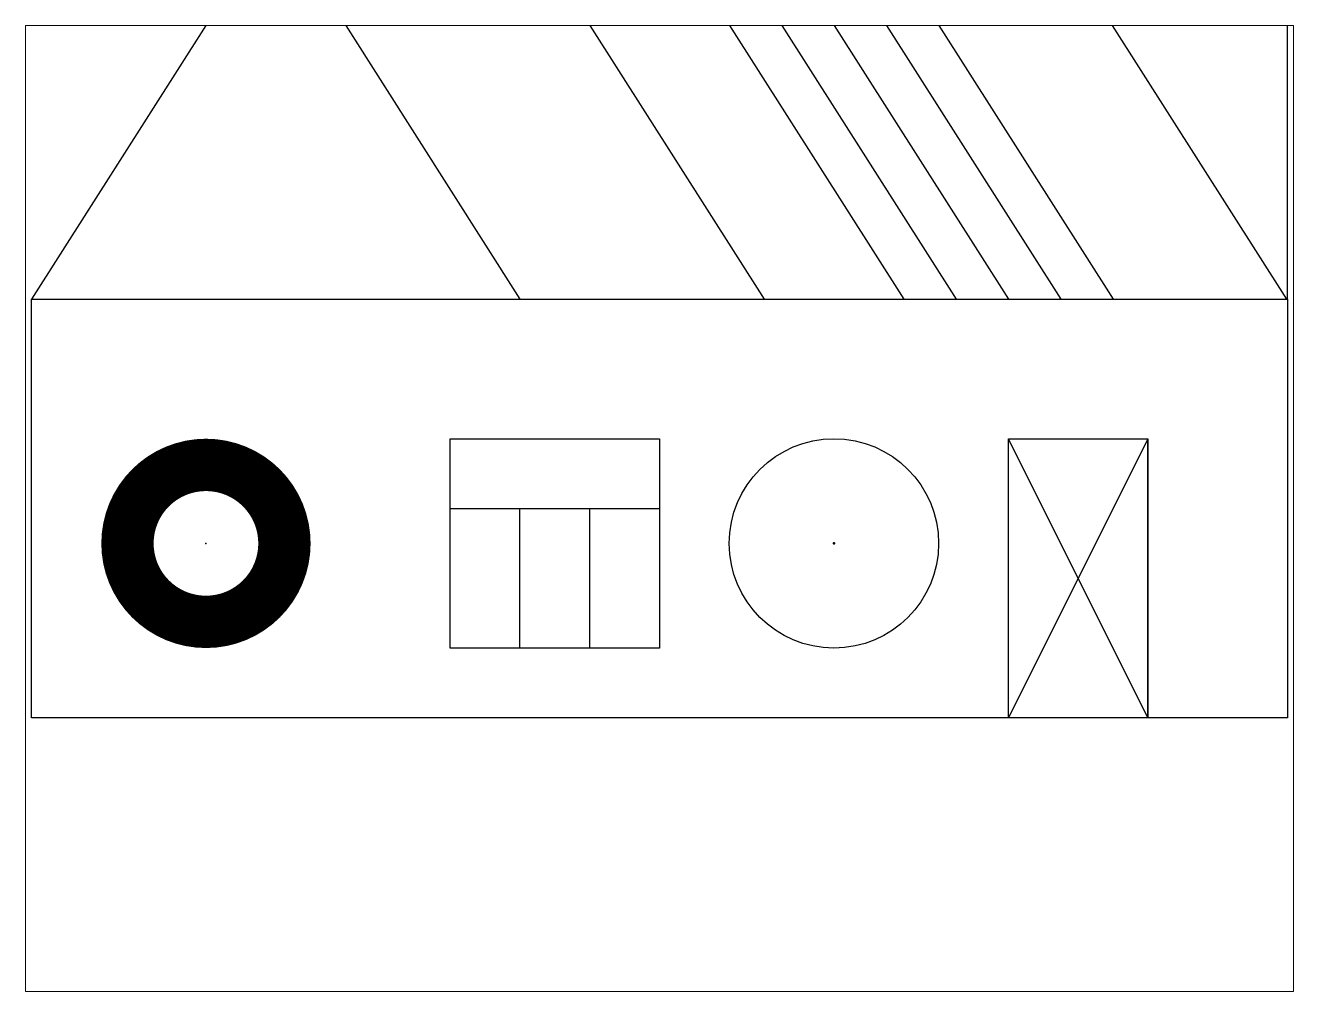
# Paper-space layout 'Layout1' of a CAD drawing. Header units: inches. Extents: x 1.05 to 9.45, y 0.8 to 7.2.
# The model-space entities are those that its viewports show. They can reach past a viewport. Long polylines and large blocks are cut down to what shows.
import ezdxf

# ---------------------------------------------------------------- set-up
doc = ezdxf.new("R2010")
doc.units = ezdxf.units.IN
doc.header["$MEASUREMENT"] = 0
doc.layers.get('0').update_dxf_attribs({"lineweight": 30})

msp = doc.modelspace()

# ---------------------------------------------------------------- linework, layer by layer
for p, q in [((360, 120), (360, 280)), ((70, 230), (0, 120)), ((70, 230), (140, 120)), ((70, 230), (140, 120)), ((140, 230), (210, 120)), ((180, 230), (250, 120)), ((195, 230), (265, 120)), ((210, 230), (280, 120)), ((225, 230), (295, 120)), ((240, 230), (310, 120)), ((289.7, 230), (359.7, 120)), ((0, 0), (0, 120)), ((0, 120), (360, 120)), ((360, 120), (360, 0)), ((120, 20), (120, 80)), ((120, 80), (180, 80)), ((180, 80), (180, 20)), ((280, 0), (280, 80)), ((280, 80), (320, 80)), ((320, 80), (280, 0)), ((320, 0), (280, 80)), ((320, 80), (320, 0)), ((320, 0), (320, 80)), ((120, 60), (180, 60)), ((140, 20), (140, 60)), ((160, 20), (160, 60)), ((180, 20), (120, 20)), ((360, 0), (0, 0))]:
    msp.add_line(p, q)
at = {"const_width": 15}
msp.add_lwpolyline([(27.5, 50, 1), (72.5, 50, 1)], format="xyb", close=True, dxfattribs=at)
msp.add_circle((230, 50), 30)
msp.add_point((50, 50))
at = {"lineweight": 50}
msp.add_point((230, 50), dxfattribs=at)

psp = doc.layouts.get("Layout1")

# ---------------------------------------------------------------- viewports
at = {"layer": '0'}
psp.add_viewport(center=(5.25, 4), size=(8.4, 6.4), view_center_point=(180, 60), view_height=276.974786, dxfattribs=at)

doc.saveas('drawing.dxf')
